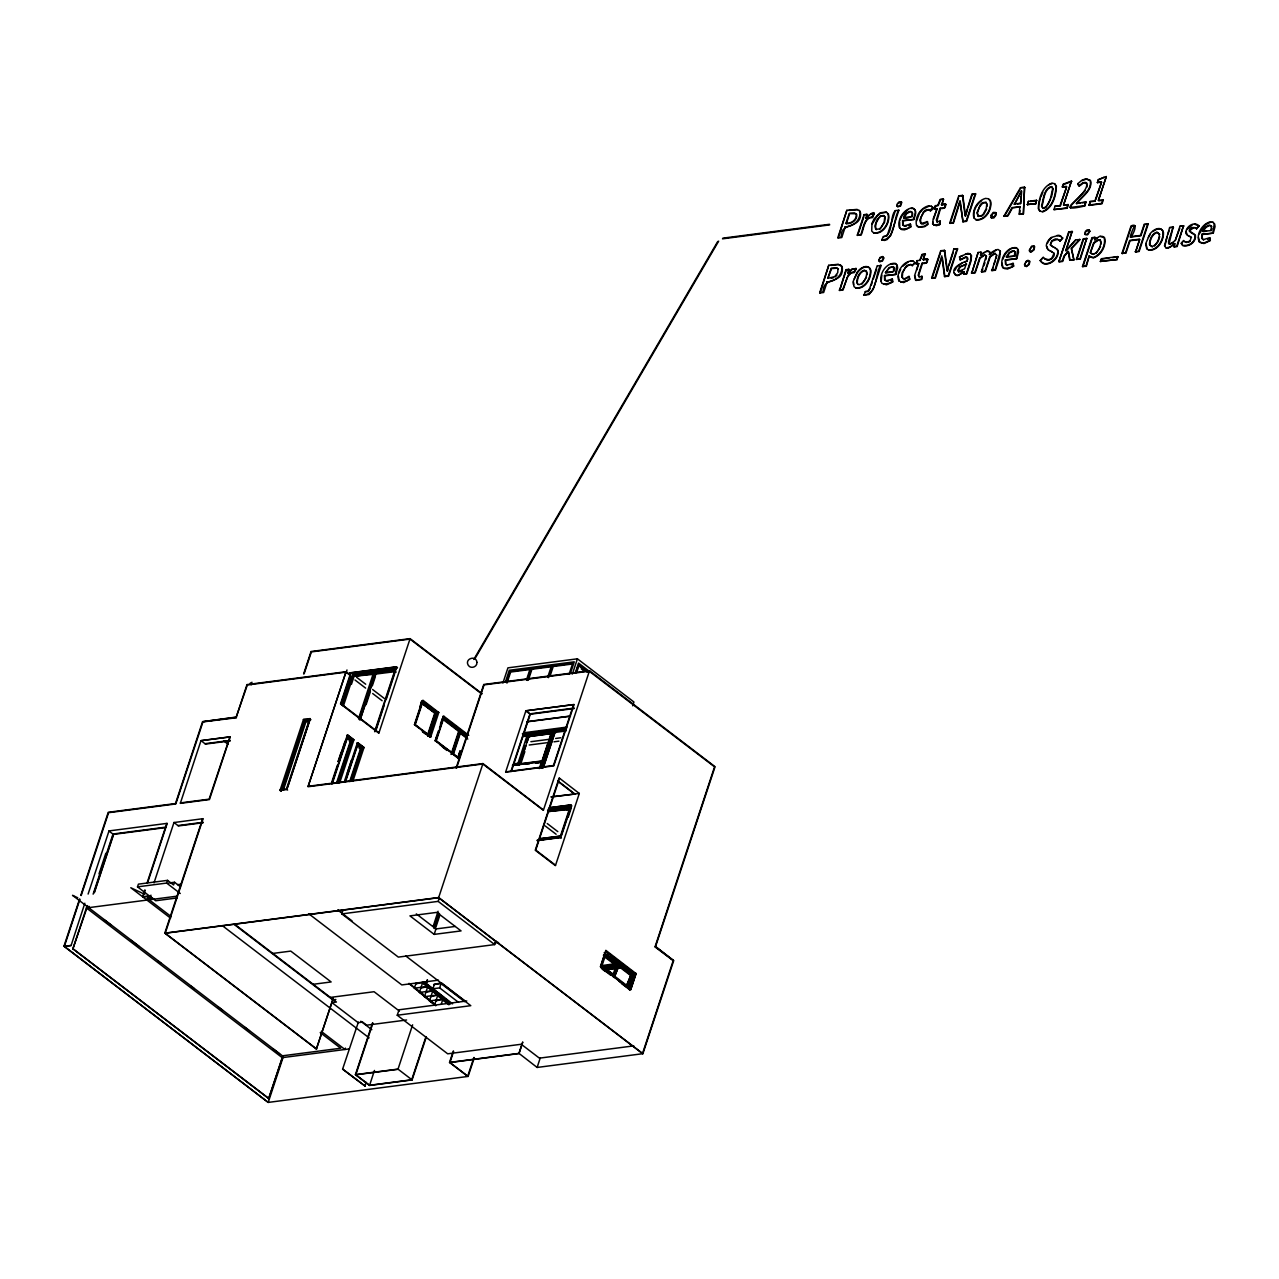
<?xml version="1.0" encoding="UTF-8"?>
<svg xmlns="http://www.w3.org/2000/svg" width="1279" height="1279" viewBox="0 0 1279 1279"><rect width="100%" height="100%" fill="white"/><g stroke="black" fill="none" stroke-linecap="round" stroke-linejoin="round"><path stroke-width="1.5" d="M898.354 276.088L899.265 281.22M867.114 274.665L866.315 270.86L864.588 270.493C859.568 272.155 857.202 278.119 857.25 283.043M1101.219 243.921L1099.924 239.892L1098.021 239.844L1093.641 242.77L1090.332 252.778L1093.785 254.473M1053.113 246.895L1050.347 244.801L1051.706 240.788L1055.479 238.901L1058.932 239.924M1057.605 239.285L1052.105 241.107L1050.347 244.801M1024.575 187.198L1023.376 213.929L1024.575 187.198L1020.466 187.741L1003.951 216.103L1007.964 215.943L1012.472 207.869L1020.306 206.862L1012.073 207.566L1007.564 215.623L1003.951 216.103M1164.897 246.08L1166.976 237.095M914.997 275.992L915.94 280.453L921.775 279.509L922.191 276.44L919.137 276.856L918.194 275.129L922.031 263.058C927.531 265.664 930.776 255.88 923.166 259.637L925.037 253.977L923.166 259.637M1023.376 213.929L1019.203 214.121L1019.891 206.543M1019.619 214.424L1019.955 210.635M1021.218 196.47L1020.562 203.585L1021.713 191.179M916.915 269.885L918.53 263.506L914.581 275.672L915.54 280.149L921.376 279.206L921.775 276.12M939.665 222.69C941.472 215.847 938.61 231.211 939.873 221.155L936.867 221.779M911.176 208.445A8.841 5.228 -52.6 0 1 915.684 213.353L913.941 219.444L902.622 220.548L902.718 224.928L906.156 226.431M902.622 220.548L903.118 225.248M967.979 259.301L967.516 257.655L966.029 257.271L960.273 260.005L959.506 256.967L967.611 253.37L969.882 253.722L971.544 255.704L970.841 261.587L966.764 273.914L963.886 274.282C965.421 267.887 958.595 277.911 955.365 274.889L954.166 272.907C950.505 264.865 975.222 258.15 964.686 262.163M885.819 280.932L892.166 279.046L892.902 281.924L886.507 284.817L881.791 283.267C878.065 275.145 886.075 262.163 895.38 263.394L897.25 265.313L897.618 267.966L895.86 274.409L884.54 275.513L884.588 279.845L888.202 281.38M884.54 275.513L885.004 280.149M1006.717 265.217L1013.064 263.33L1013.783 266.192L1007.388 269.086L1002.672 267.535C998.947 259.429 1006.957 246.447 1016.261 247.678L1018.132 249.597L1018.5 252.235L1016.741 258.694L1005.422 259.797L1005.486 264.113L1007.117 265.52M1005.422 259.797L1005.886 264.433M1212.812 222.114L1214.682 224.033L1215.05 226.671L1213.291 233.13L1201.972 234.233L1202.036 238.565L1203.667 239.956M1201.972 234.233L1202.436 238.869M963.886 274.282L963.854 271.692M879.265 259.605L879.312 261.38M1085.247 232.826L1085.279 234.585L1087.182 234.457L1089.324 231.931L1089.276 230.156M1015.19 254.873L1015.238 252.123L1014.007 250.876M1097.622 237.766L1094.904 239.797L1094.872 237.302L1091.994 237.67L1082.482 266.448L1086.367 266.304L1089.228 255.88L1085.967 265.984L1082.482 266.448M1094.904 239.797L1094.872 237.302M1211.932 228.222L1211.389 230.556L1202.915 231.291C1203.939 228.11 1208.735 222.626 1211.789 226.559M1025.055 263.938L1025.023 265.984M346.113 672.642L346.993 669.988M899.649 221.715L899.713 227.79M916.611 220.947L919.393 213.321L922.335 209.692M1051.482 197.062L1053.129 188.908L1051.898 186.878C1044.144 188.461 1043.792 200.195 1041.969 206.367L1043.184 208.445L1045.726 207.678L1050.698 198.773M980.977 252.107L980.801 255.24L980.977 252.107L978.115 252.491L971.736 273.258L975.222 272.811L980.034 258.294C986.301 254.377 985.294 253.61 979.634 257.99L974.822 272.507L971.337 272.955M996.037 258.278L996.677 255.192L995.03 253.354L989.754 256.663L984.942 271.18L981.425 271.644L986.173 256.184L985.917 259.589M967.148 261.028L967.116 257.351L965.613 256.967L959.874 259.701M1086.974 187.038L1086.351 182.657C1082.61 180.643 1079.38 189.692 1077.781 183.696L1081.81 180.307L1085.983 178.724L1090.172 180.339C1092.442 190.219 1081.107 196.358 1076.422 203.425L1080.595 203.009M1174.266 246.927L1174.506 243.57L1174.266 246.927L1177.128 246.559L1183.507 225.775L1179.989 226.223L1175.273 240.452L1170.509 243.985L1168.622 243.57L1168.558 241.235L1173.131 227.118L1169.038 243.873L1173.387 243.01M881.839 275.193L881.151 281.46M903.965 217.926L906.827 213.577L910.12 211.786A4.796 2.83 -52.6 0 1 912.582 214.536L912.039 216.87L912.167 214.232A4.796 2.83 -52.6 0 0 909.721 211.467C904.685 213.145 899.121 221.587 910.424 217.078M847.961 272.939L848.824 269.293L845.947 269.677L839.584 290.461L843.069 289.997L847.29 277.239L850.711 273.29L854.404 272.427L856.275 268.622L851.894 269.022L847.961 272.939L852.294 269.341L856.275 268.622M848.377 273.242L848.824 269.293M866.059 217.974L866.906 214.328L864.028 214.712L857.266 235.176L861.151 235.032C863.773 229.596 864.124 217.238 872.502 217.462C880.192 203.377 857.026 226.015 869.64 214.904M866.459 218.277L866.906 214.328M1159.733 236.615L1158.055 241.683L1154.585 246M1040.291 198.517L1038.74 204.704L1038.724 208.989L1040.131 211.371M948.283 268.062L947.451 271.148L944.733 250.556L940.689 250.732L931.624 278.119L935.397 277.991L941.36 259.253M919.137 276.856L918.594 275.433L922.447 263.362L926.811 262.787M967.595 208.941L965.549 216.183L962.815 195.591L958.77 195.767L949.721 223.154L953.479 223.026L960.257 201.203L962.991 221.795L966.636 221.315L975.685 193.928L971.928 194.056L965.149 215.879L962.416 195.287M893.525 266.911L889.161 267.535L885.468 272.587L893.541 271.532L893.621 266.975M1014.439 255.816L1014.823 251.819L1012.52 250.716L1009.227 252.523L1006.365 256.855L1014.839 256.12L1006.365 256.855M1210.989 230.252L1211.389 226.255L1209.47 225.456L1206.177 227.262L1202.915 231.291M957.843 270.301L959.666 266.767L966.652 264.066L960.081 267.087L958.243 270.604L958.786 271.819L958.243 270.604M949.146 264.929L953.207 252.459M1065.871 250.588L1072.106 231.467L1065.871 250.588L1075.767 239.781L1080.052 239.589L1071.578 248.638L1073.912 259.973L1069.692 260.165L1068.205 251.483L1064.048 255.848L1062.289 261.124L1058.868 261.571L1068.684 231.899L1072.106 231.467M474.333 1057.605L468.114 1076.422L268.222 1102.418L63.95 946.252L79.554 899.073M80.801 895.3L108.251 812.293L175.479 803.548L202.466 721.964L236.503 717.727M283.187 1057.046L268.222 1102.418L64.382 946.38L79.938 899.297M81.185 895.54L108.587 812.693L175.815 803.947L202.977 721.82M64.382 946.38L71.096 945.501L84.83 903.23M88.107 894.069L109.003 830.918L167.261 823.34L147.597 882.782M282.899 1056.262L268.686 1098.565L72.887 948.874L87.212 905.564M72.887 948.874L87.308 906.715M99.027 873.861L105.853 853.221M93.127 894.165L113.032 834.004L165.471 827.177M94.166 892.454L113.367 834.404L165.407 827.625M94.374 892.694L113.735 834.148M177.046 897.97L155.67 900.752L137.508 886.859L138.42 884.141L167.549 880.352L173.608 884.972L174.504 882.254L180.563 886.875M144.703 890.152L142.704 896.851L149.643 895.939L153.88 899.185M147.149 882.75L166.75 823.484M145.151 890.216L142.896 896.995L149.627 896.131M146.941 900.08L148.284 895.987M153.992 882.91L173.992 822.461L178.357 825.946L203.217 822.717M150.267 896.515L149.179 899.792L171.29 916.691M148.06 896.019L147.389 898.721L149.835 898.577L150.954 895.172M137.508 886.859L166.638 883.07L167.549 880.352M333.371 998.275L316.377 1049.036L164.799 933.142L202.594 818.816M229.868 737.12L209.101 799.167L180.419 802.908M316.6 1049.004L165.215 933.254L203.121 818.672L173.912 822.541M303.635 673.889L311.037 651.507L410.095 638.637L482.007 693.618M304.162 673.729L311.373 651.906L409.983 639.084L481.719 693.937M304.498 720.221L281.028 791.157L280.021 790.39L303.491 719.453L309.534 719.565M282.611 789.655L305.169 721.452L309.646 720.86L287.711 787.177M283.314 790.198L305.873 721.98L308.863 721.596M309.694 718.734L286.416 789.111L287.615 790.038M378.952 732.755L341.013 703.738L350.494 675.104L346.049 671.699L308.143 786.297L482.95 763.563L543.271 809.879M410.095 638.637L378.84 733.219L340.502 703.898L349.966 675.248L345.938 672.162L308.031 786.745L482.838 764.011L543.383 810.31L589.523 670.708L715.057 766.697L655.424 947.036M341.557 704.649L350.846 676.575L341.653 704.729M342.388 705.384L352.412 675.072L375.626 672.77L359.959 720.141M343.284 706.296L353.18 676.367L374.06 674.289M351.405 684.393L353.883 676.911M338.072 761.501L341.173 752.148M338.264 761.708L345.01 741.292M331.869 781.837L337.352 765.226M338.583 761.533L346.513 737.535L350.542 740.621L336.505 783.084M331.773 783.803L347.856 735.153L353.915 739.79L339.686 782.812M332.236 783.787L348.192 735.553L353.851 739.87L352.508 740.045L346.849 735.729L348.192 735.553M337.288 782.972L351.325 740.525L347.296 737.439M358.504 718.638L373.244 673.665L353.18 676.367M359.831 717.311L368.24 691.859M370.127 686.183L373.26 676.703M338.391 782.716L352.508 740.045M359.159 719.517L374.827 672.162M338.567 782.956L352.796 739.933L346.737 735.297L347.856 735.153M360.422 719.118L375.275 674.209M366.082 704.697L370.414 691.587M372.269 685.976L375.371 676.623M344.675 780.558L351.421 760.142M347.44 772.948L356.601 745.257L360.646 748.343L349.647 781.565M344.962 782.156L357.944 742.875L364.003 747.496L352.876 781.181M345.394 782.236L358.28 743.275L363.939 747.591M350.43 781.469L361.429 748.247L357.385 745.161M351.549 781.165L362.596 747.767L364.003 747.496M351.741 781.325L362.884 747.655L356.825 743.019M374.619 731.604L396.042 666.823L397.257 667.75M375.083 731.636L396.474 666.951L397.481 667.718L351.693 673.681M376.266 729.59L384.212 705.193M386.162 699.661L394.731 673.393M268.686 1098.565L282.387 1057.141M495.9 940.944L494.685 944.589L398.329 957.108L341.813 913.909L343.012 910.264M420.04 706.344L421.878 700.796M414.956 722.843L422.038 701.436L436.97 712.867L429.312 736.049M414.764 724.777L422.885 700.221L438.761 712.515L430.703 736.976L429.584 737.12L437.706 712.563L438.825 712.419L437.418 712.691L423.429 701.995M423.221 700.62L415.275 724.633L430.815 736.512L429.472 736.688L437.418 712.691M316.377 1049.036L333.148 998.307M436.97 712.867L434.732 713.154L427.458 735.185L428.353 735.073L422.166 730.341M427.746 736.256L435.468 712.851L423.877 703.994M438.377 730.933L435.372 740.029L459.353 758.335M440.424 724.234L442.262 718.702M435.372 740.685L437.13 735.329M439.496 728.199L442.438 719.278M468.769 735.313L443.877 716.272L435.755 740.829L459.097 758.671M345.41 1048.125L344.962 1049.483L321.285 1031.386M342.612 1069.1L365.043 1086.047L342.612 1069.1L358.376 1022.097M451.007 754.45L458.681 731.252L459.577 731.14L451.903 754.338M452.942 750.517L458.362 734.146M453.23 752.212L458.905 735.089M442.582 718.206L460.248 731.7L453.022 753.539L436.187 741.516M453.31 754.594L460.968 731.412L443.861 718.318M457.562 758.271L460.008 750.885L458.857 756.88M457.866 758.511L460.296 751.125M456.155 767.896L483.75 684.473L589.523 670.708M456.491 768.279L484.086 684.873L589.411 671.171M426.355 1036.853L412.11 1079.924L369.535 1085.455L355.402 1074.648L372.493 1022.976M425.971 1036.614L411.678 1079.796L369.551 1085.279L355.818 1074.776L372.908 1023.104M364.819 1086.063L366.274 1082.354M369.535 1085.455L374.459 1070.443M502.935 682.97L507.939 667.846L577.405 658.813L633.92 702.011L632.673 705.8M505.541 681.595L509.282 670.276L574.271 661.819L570.53 673.138M506.308 682.522L509.953 671.491L530.114 668.869L526.468 679.884M507.012 683.05L510.657 672.035L530.817 669.413M633.808 1045.87L539.402 1058.149L521.24 1044.256L447.698 1053.816L397.241 1015.238L399.048 1009.786L466.771 1000.977M165.215 933.254L438.617 897.698L482.95 763.563M341.813 913.909L438.169 901.375L439.384 897.73M433.213 926.332L438.073 911.256M433.693 927.723L438.585 912.95M431.71 1001.473L414.364 988.203L416.059 983.087M439.384 913.574L434.412 928.602L439.48 913.686M435.835 927.355L439.56 916.1M434.173 934.389L461.064 930.904L436.842 912.375L409.951 915.876L434.173 934.389L435.979 928.938L455.18 926.444M435.164 1004.495L419.4 992.44L422.502 983.039L427.234 986.653M415.787 983.903L423.445 982.128L448.673 1001.425L448.417 1002.24L437.37 993.799M426.019 983.695L427.266 979.906M412.621 1024.815L397.961 1069.308L355.818 1074.776M426.243 983.663L427.49 979.874M527.188 680.428L530.209 671.251M527.587 679.741L531.233 668.725L551.409 666.103L547.764 677.119M528.307 680.284L531.952 669.269L552.112 666.647M435.468 1005.134L424.42 996.693L427.538 987.276L449.009 1003.487M420.823 988.155L428.481 986.365L414.364 988.203M434.332 984.478L432.91 988.779L439.64 987.9L458.553 1002.368M435.771 1005.758L429.456 1000.929L432.574 991.513L444.58 1000.498M525.909 710.756L505.605 772.148L553.791 765.881L574.095 704.489L525.909 710.756L529.954 713.842L574.271 708.07M510.881 771.509L529.954 713.842M439.64 987.9L441.335 982.784L464.98 1000.881M511.376 771.397L530.289 714.242L574.207 708.534M434.492 1005.166L437.594 995.749L442.326 999.379M438.345 993.751L438.617 992.936M527.715 736.608L526.916 735.985L517.995 763.355L514.158 763.755M512.863 765.226L518.555 764.49L524.758 745.737M526.005 741.98L528.483 734.482L529.298 735.089L519.37 765.114L518.555 764.49M519.913 763.819L525.941 745.625M527.14 741.996L528.946 736.544L551.345 733.618M548.467 677.662L552.528 665.959L572.704 663.337L569.059 674.353M441.207 1004.303L442.63 1000.002L448.945 1004.814M443.381 997.988L443.653 997.172L424.724 982.704M524.838 751.636L520.633 764.362L519.818 763.739L542.328 760.909L548.243 742.635M550.194 675.68L553.231 666.503L571.569 664.121M435.915 1000.865L443.573 999.091L449.888 1003.919M539.226 768.599L541.656 761.261L542.872 762.188L537.052 762.955M549.554 739.086L551.249 733.538L528.835 736.464L529.65 737.072M540.745 767.944L553.391 729.749L555.406 731.3M572.416 673.937L577.405 658.813M541.848 767.88L554.047 730.98L565.462 729.494M542.056 768.039L554.255 731.124L565.462 729.669M554.926 732.339L543.143 767.992L555.022 732.419L566.021 730.996M575.406 672.498L578.524 663.082L714.545 766.84L654.992 946.924L673.585 960.929L642.905 1053.688L537.132 1067.453L518.986 1053.384L449.521 1062.417L453.278 1051.05M576.477 670.82L578.3 665.32L587.109 672.051M576.653 672.562L579.083 665.208L587.892 671.955M468.114 1076.422L449.952 1062.545L453.645 1051.37M505.924 771.845L553.455 765.481L573.584 704.633L525.845 710.852L530.289 714.242M559.483 778.319L535.757 850.087L555.534 865.212M473.917 1057.477L467.682 1076.31L449.521 1062.417M537.196 840.175L560.09 837.201L570.738 805.003L549.203 807.8M561.577 835.427L570.882 807.289L547.556 810.151M568.18 817.297L571.313 807.832M579.339 793.364L555.422 865.659L535.246 850.231L559.147 777.936L579.275 793.444L551.265 797.009M518.986 1053.384L522.679 1042.225M522.727 1042.209L518.97 1053.56L449.952 1062.545M537.132 1067.453L540.282 1057.797M837.793 237.718L846.842 210.316L856.978 209.404L859.648 210.747L860.575 213.065C861.438 229.836 839.616 221.235 841.342 237.255L837.793 237.718L841.742 237.558L845.179 227.166M819.695 292.683L828.76 265.281L838.145 264.289L842.174 266.64C844.652 285.393 821.885 275.609 823.244 292.22L819.695 292.683L823.644 292.523L827.081 282.147M820.111 292.987L828.76 265.281M838.8 236.199L846.842 210.316M845.915 223.409L849.256 213.321L854.468 212.874L856.69 214.328C857.538 220.132 851.127 224.64 845.915 223.409C851.238 223.761 857.042 219.78 856.29 214.025M837.074 268.19L831.558 268.59L827.833 278.374L831.158 268.286L836.674 267.887L838.4 268.926M600.746 966.253L605.255 952.615M846.314 223.713L849.656 213.625L856.306 213.769M600.922 966.556L606.15 950.729M605.591 954.774L604.695 954.901L618.205 964.43L614.591 975.333L601.977 965.693L605.591 954.774L631.49 974.486L627.318 986.445M612.913 975.237L616.862 963.295M857.665 235.48L863.821 216.87M839.584 290.461L846.346 269.981L849.224 269.613M613.249 976.82L617.757 963.183L632.386 974.374L627.877 988.012M857.266 235.176L860.751 234.728C863.149 229.644 864.108 215.735 872.502 217.462M839.168 290.141L842.653 289.693L848.473 274.745L852.262 272.027L854.404 272.427M630.931 974.966L626.422 985.997L630.931 974.966L618.317 965.309M628.996 987.868L633.521 974.214L604.136 952.759M629.444 989.578L634.688 973.751L636.031 973.575L630.787 989.402L629.444 989.578L621.594 983.567M629.556 989.994L634.976 973.623L636.095 973.479L630.675 989.85L600.411 966.7L605.814 950.329L636.031 973.575M895.348 210.635C889.401 216.343 893.653 235.64 883.373 236.631L881.679 239.908L884.492 240.436L887.034 239.589L890.744 235.464L898.849 210.172L895.348 210.635L887.098 235.88L883.373 236.631M877.25 265.6L869.752 288.255L867.977 291.196L865.291 291.596L863.996 295.193L869.065 294.506L873.125 289.47L881.167 265.456L877.65 265.904M871.239 285.329L872.31 282.083M873.381 278.854L876.579 269.15M898.849 210.172C893.126 218.277 895.684 240.052 881.679 239.908M880.767 265.137C875.044 273.258 877.506 294.857 863.597 294.873M673.25 960.529L642.49 1053.576L438.617 897.698M918.93 263.826L916.084 263.826L917.139 260.628L920.209 260.372M933.59 219.205L937.011 208.861L934.166 208.861L935.221 205.663L938.306 205.407L940.577 199.7L943.534 199.316L941.664 204.976L943.534 199.316M934.565 209.164L935.636 205.967L938.306 205.407M916.483 264.145L917.139 260.628M937.011 208.861L933.19 218.885L932.599 223.953L936.324 225.728L939.873 224.544M941.264 204.656C948.858 200.915 945.629 210.699 940.129 208.093L936.292 220.068L937.267 222.098M944.909 207.822L940.529 208.397L936.74 221.491M926.412 262.483L927.547 259.061M944.494 207.518L945.629 204.096M932.023 278.422L940.481 252.858M950.121 223.457L958.579 197.893M949.721 223.154L953.079 222.722L959.858 200.883L962.991 221.795M931.624 278.119L934.997 277.687L941.776 255.864L944.494 276.44L948.538 276.28L957.603 248.893L953.83 249.021L947.052 270.844L944.318 250.252M968.107 207.118L972.328 194.36L975.685 193.928M944.494 276.44L948.139 275.976L957.204 248.574M962.591 221.475L966.221 221.011L975.285 193.609M958.387 271.5L964.59 268.782L966.253 263.746M963.487 273.978L966.364 273.61L970.425 261.284L971.145 255.384M971.736 273.258L978.115 252.491M981.425 271.644L982.864 268.846M983.887 265.744L984.91 262.659M981.84 271.947L985.342 271.5L990.154 256.983L995.03 253.354M996.085 250.156C981.489 260.948 993.911 248.797 998.323 249.565L1000.37 251.212L999.73 257.303L995.462 270.173L991.96 270.636L996.677 255.192M991.96 270.636L992.984 267.535M994.007 264.433L995.03 261.332M991.545 270.333L995.062 269.869L1000.37 251.212M1027.357 204.512L1028.412 201.347L1036.47 200.291L1035.83 203.761L1027.357 204.512L1035.83 203.761M1027.756 204.816L1028.412 201.347M1035.43 203.457L1036.47 200.291M1063.552 204.96L1071.434 181.106L1063.552 204.96L1068.349 204.704L1067.182 208.237L1053.944 209.596L1055.111 206.063L1060.435 205.727L1066.158 188.413M1065.391 186.846L1062.289 186.894L1063.201 184.176L1071.434 181.106M1062.705 187.198L1063.6 184.48L1071.834 181.41M1060.035 205.423L1066.734 186.67M1053.944 209.596L1066.782 207.933L1067.949 204.4M1076.422 203.425L1085.807 201.97L1085.008 205.919C1049.467 214.137 1088.621 196.518 1086.814 183.217L1083.057 182.609L1078.98 185.823M1070.491 207.806L1071.306 205.311L1085.168 190.667M1058.868 261.571L1069.084 232.218L1072.505 231.771M1059.268 261.875L1062.705 261.428L1064.448 256.152L1068.205 251.483M1070.075 207.502L1084.608 205.615L1085.807 201.97M1098.405 200.435L1106.287 176.582L1098.405 200.435L1103.201 200.163L1102.034 203.713L1089.196 205.375L1089.964 201.538L1095.288 201.203L1089.964 201.538M1089.196 205.375L1090.363 201.842M1095.863 199.46L1101.587 182.146L1097.558 182.673L1098.053 179.636L1106.287 176.582M1097.558 182.673L1098.453 179.955L1104.033 177.221M1094.888 200.883L1101.587 182.146M1076.454 259.285L1083.217 238.821L1086.702 238.358L1080.339 259.141L1076.454 259.285L1080.339 259.141M1076.854 259.589L1083.617 239.125L1087.102 238.661M1079.94 258.838L1086.702 238.358M1088.797 205.072L1101.635 203.393L1102.802 199.86M1082.881 266.751L1092.394 237.974L1095.272 237.606M1100.324 240.196L1098.421 240.148L1094.057 243.074L1090.332 252.778M1100.42 261.364L1101.299 258.726L1117.686 256.599L1117.222 259.541L1100.42 261.364L1117.222 259.541M1100.835 261.683L1101.699 259.029L1108.989 258.086M1116.807 259.237L1117.686 256.599M1139.669 239.493L1135.56 251.963L1139.669 239.493L1130.044 240.74L1125.92 253.21L1121.971 253.37L1131.036 225.967C1143.57 220.004 1121.571 254.505 1134.585 225.504M1122.37 253.674L1131.435 226.271L1134.985 225.823M1121.971 253.37L1125.52 252.906L1129.645 240.436L1139.269 239.189M1130.892 236.679L1140.516 235.416L1144.209 224.257L1148.158 224.097L1139.093 251.499L1135.56 251.963M1131.291 236.983L1140.916 235.736L1144.609 224.56L1148.158 224.097M1135.144 251.643L1138.694 251.196L1147.759 223.793M1173.131 227.118L1169.614 227.582L1164.482 245.776L1165.968 247.87L1168.223 248.174L1174.905 243.889M1167.999 234.025L1169.006 230.955M1179.798 228.317L1175.273 240.452M1173.85 246.623L1176.728 246.239L1183.507 225.775M1193.323 233.529L1189.342 230.907L1190.046 228.909L1191.804 227.486L1195.449 227.854M1194.01 227.454L1189.342 230.907M895.444 274.106L896.851 265.009M1016.325 258.374L1017.732 249.277M1212.892 232.81L1214.283 223.713M913.542 219.141L915.268 213.049A8.841 5.228 -52.6 0 0 910.776 208.125C903.006 210.364 897.378 219.62 899.313 227.486L901.631 229.549L904.589 229.852L910.984 226.943L910.264 224.081L903.901 225.967M937.891 205.104L940.161 199.396L943.135 199.012M919.809 260.069L922.079 254.361L925.037 253.977M920.784 258.95L922.479 254.665L925.452 254.281M1100.532 246.463L1095.991 253.53M866.491 277.191L861.982 284.05M1040.93 196.95L1042.865 192.25M854.26 278.79L857.665 272.331A10.728 6.331 -52.6 0 1 870.839 270.62C871.287 278.63 865.132 289.086 856.227 288.239L854.052 286.672L853.109 281.652L857.266 272.027A10.728 6.331 -52.6 0 1 870.439 270.317C870.887 278.326 864.716 288.766 855.811 287.935M1002.72 259.477C1004.798 253.802 1009.786 246.591 1016.661 247.982M1199.27 233.913L1205.314 224.736L1210.797 222.082M986.669 208.957L983.775 214.312L981.936 215.943L978.371 216.407L977.396 212.969L979.362 207.054L982.8 203.009L986.381 202.546M899.121 272.955L900.64 269.421M872.358 223.825L877.394 215.543L880.607 213.113L886.587 212.33M899.936 220.228L902.063 215.655L908.058 209.564M885.468 272.587L889.56 267.855L892.87 266.735M1006.765 257.175L1009.627 252.826L1013.751 251.004M872.086 217.142L873.957 213.337M854.004 272.123L855.875 268.318M954.981 270.237L956.644 267.103L961.904 263.234M1021.313 190.875L1014.423 204.384L1020.85 192.745M1004.351 216.407L1019.907 189.708M473.79 659.436L717.759 241.459M474.701 659.101L718.67 241.139M865.291 291.596L868.377 291.5L870.152 288.574M1186.225 242.179L1190.173 241.028L1191.101 237.175M1148.302 237.35L1150.285 234.281M1044.623 258.982L1049.036 259.653L1051.77 258.262L1054.072 253.29L1054.088 255.72L1052.169 258.566L1049.451 259.973L1046.989 260.117L1043.232 257.367L1040.163 260.628L1043.248 263.426A16.035 9.465 -52.6 0 0 1050.011 263.186C1054.807 261.076 1058.9 256.008 1058.133 250.556L1054.663 247.502M1187.088 229.533L1192.428 224.72M1025.614 262.755L1027.405 260.948L1029.803 261.236L1029.243 264.481L1026.429 266.608L1024.447 264.801L1026.03 261.396L1028.028 260.276L1029.579 261.827L1028.028 265.201L1025.166 266.208M992.792 213.433L991.369 217.766M897.874 203.585L901.263 201.89M879.792 258.55L882.334 256.791L883.933 258.006L882.51 260.932L879.872 261.795L878.689 260.308L880.112 257.367L882.75 256.535L883.533 257.687L882.11 260.628L879.472 261.476M1085.759 231.755L1089.116 230.06M1181.013 243.442C1187.36 236.103 1176.328 247.854 1186.816 245.76C1191.628 245.104 1196.217 240.468 1195.433 235.432L1190.189 232.075M1076.838 203.745C1081.522 196.662 1092.842 190.523 1090.571 180.643L1086.383 179.028L1082.21 180.611M930.169 210.523C936.116 202.098 931.512 214.169 929.13 209.532L925.548 210.092L923.534 211.77L919.809 220.1L921.44 223.809L923.198 224.081L927.483 221.747L921.04 223.505M915.14 262.787L912.071 265.488L915.14 262.787L913.078 261.044C903.598 259.925 895.508 272.443 898.865 280.916L903.614 282.595L909.897 279.35L909.001 276.392L904.717 278.742L902.894 278.438M1199.078 225.919L1196.552 228.781L1199.078 225.919L1194.586 224.193M1066.27 250.892L1075.767 239.781M1062.721 238.038L1059.939 241.028L1062.721 238.038L1059.012 235.224L1051.306 237.43A8.154 4.812 -52.6 0 0 1046.286 245.984L1048.556 250.108M1073.912 259.973L1071.178 248.318L1079.636 239.285M902.702 266.336L908.17 261.923M835.203 276.872L836.978 275.113M1174.506 243.57L1170.125 247.119L1165.968 247.87M980.401 254.921L987.548 250.812L990.282 252.587L990.522 254.329M879.856 229.229L884.588 222.226L885.164 217.11L883.885 215.512L880.32 215.975L876.866 220.02L874.916 225.935L876.291 229.692M964.27 271.995L957.987 275.513L955.765 275.193L954.166 272.907M909.001 276.392L909.497 279.046L907.419 280.629L900.688 282.131M981.617 200.643C976.357 204.432 972.44 211.595 974.23 218.117M1094.504 239.477L1099.956 236.183L1104.512 237.606C1106.607 245.488 1101.235 255.272 1093.497 257.894L1089.228 255.88M982.544 253.626L984.366 252.283M923.454 208.877L929.082 206.111M909.401 276.712L905.116 279.046L903.31 278.742L901.903 277.095L902.239 272.523L906.715 265.568L910.808 264.385L912.487 265.792M927.083 221.427L927.579 224.081L924.381 226.303L918.37 227.007L916.499 225.264C914.645 217.142 920.576 207.742 928.682 205.807L931.672 206.431M927.483 221.747L927.994 224.385L924.797 226.607L918.77 227.31L916.915 225.568M892.166 279.046L892.502 281.604L890.36 282.995L883.597 284.37M1013.064 263.33L1013.384 265.888L1011.241 267.279L1004.479 268.638M1203.267 239.653L1209.614 237.766L1209.934 240.324L1203.539 243.218L1199.238 241.971C1195.689 234.169 1202.42 223.745 1210.398 221.779L1213.211 222.418M1209.614 237.766L1210.334 240.628L1203.939 243.522L1199.638 242.291L1198.471 237.462M962.607 255.544L959.506 256.967M910.264 224.081L910.584 226.639L907.466 228.525L901.215 229.229M890.36 280.709L892.582 279.366M1011.241 264.993L1013.464 263.634M1207.792 239.429L1210.014 238.07M908.394 225.759L910.664 224.385M1188.511 242.402L1190.173 241.028M960.177 271.995L962.591 271.004M1042.433 211.563C1052.217 207.933 1055.767 195.495 1055.958 185.983L1054.535 183.648L1051.834 183.153C1042.001 186.702 1038.564 199.188 1038.324 208.669L1039.731 211.051L1042.833 211.866C1052.617 208.237 1056.166 195.815 1056.358 186.286L1054.935 183.952M1048.94 184.736L1052.233 183.473M993.751 212.698L995.606 212.458M939.473 224.241L933.686 225.216M871.191 213.913L874.372 213.657M890.664 264.161L895.78 263.714M965.293 254.297L970.281 254.041M831.286 278.278L833.269 277.831M986.189 251.387L989.402 251.483M560.826 737.759L555.662 738.463M848.952 210.411L857.394 209.708M962.815 195.591L958.77 195.767M1024.975 187.517L1020.466 187.741M1062.289 186.894L1066.334 186.366M1097.158 182.353L1101.187 181.826M867.306 214.648L864.028 214.712M941.664 204.976L946.044 204.4M934.166 208.861L936.612 208.541M722.859 238.15L829.511 224.289M722.491 238.837L829.655 224.896M903.566 217.622L911.639 216.567M1030.426 201.442L1036.885 200.595M1014.023 204.064L1020.162 203.265M1017.492 203.985L1020.562 203.585M844.764 226.863C852.693 227.038 859.952 220.851 860.175 212.762L859.248 210.443M903.022 220.867L913.941 219.444M1082.466 202.753L1086.207 202.274M1060.435 205.727L1055.111 206.063M1063.952 205.279L1068.349 204.704M1098.805 200.739L1103.201 200.163M1019.203 214.121L1022.976 213.625M830.87 265.377L838.56 264.593M944.733 250.556L940.689 250.732M957.603 248.893L953.83 249.021M923.582 259.941L927.946 259.365M1173.53 227.422L1169.614 227.582M1183.906 226.079L1179.989 226.223M916.084 263.826L918.53 263.506M827.833 278.374L834.787 276.568L837.729 272.635L837.985 268.622M885.883 272.891L892.342 272.043M1203.315 231.611L1206.545 231.179M826.682 281.828C834.915 282.131 843.149 274.857 841.774 266.336L840.303 264.801M884.94 275.832L895.86 274.409M1005.822 260.101L1016.741 258.694M1202.372 234.537L1213.291 233.13M1069.692 260.165L1073.513 259.669M1112.634 257.607L1118.086 256.903M346.049 671.699L246.991 684.585L236.071 717.599L247.327 684.984L345.938 672.162M349.503 672.882L396.042 666.823M349.711 673.042L396.474 666.951M353.18 674.784L395.914 669.237M353.212 675.696L354.347 675.536M363.508 674.353L367.169 673.873M395.803 670.148L374.507 672.914L375.323 673.537M376.442 673.393L381.941 672.674M385.603 672.194L391.102 671.491M378.504 673.298L382.389 672.802M395.451 671.587L375.179 674.145L375.978 674.752M236.263 717.055L202.546 721.692L236.167 717.327M310.909 719.661L304.626 720.477L303.411 719.549L310.205 718.574L286.752 789.511L280.021 790.39M229.676 736.976L200.979 740.701L180.307 803.356L209.436 799.567L230.188 736.816L201.059 740.605L205.423 744.09L230.284 740.861M205.088 743.691L230.332 740.413M443.877 716.272L442.758 716.416L467.65 735.457M349.087 740.813L351.325 740.525M358.28 743.275L356.937 743.451L362.596 747.767M527.124 721.644L570.178 716.048M527.188 721.82L570.466 716.192M460.072 731.524L460.968 731.412M459.353 731.828L460.248 731.7M359.191 748.535L361.429 748.247M434.924 740.861L436.267 740.685L444.213 716.672L442.87 716.848L467.49 735.681M523.415 732.835L566.853 727.096M522.36 733.794L566.789 728.007M522.663 734.018L565.734 728.406M522.903 735.025L551.809 731.268L541.88 761.277L512.575 765.05M522.791 735.217L528.483 734.482M528.179 735.249L552.816 732.036M562.536 730.773L566.261 730.293M523.175 736.48L527.012 736.064M528.978 735.857L532.767 735.361M536.556 734.865L542.248 734.13L538.411 734.817M547.94 733.395L551.729 732.899M528.771 736.064L532.64 735.569M548.052 733.554L551.904 733.059M530.881 741.692L548.227 739.438M529.218 745.017L546.549 742.763M553.983 741.804L558.939 741.149M287.088 789.063L280.133 789.942L281.348 790.854M512.463 765.513L541.545 761.724L542.552 762.492M525.829 764.266L529.618 763.771M535.309 763.035L539.098 762.54M178.021 825.547L203.265 822.269M551.105 796.849L574.559 794.067L557.82 781.261M549.618 807.673L571.249 804.859L560.426 837.601L537.148 840.623M548.707 808.696L570.322 805.882M548.451 808.983L571.937 805.93M548.771 811.478L570.114 809.415L566.389 809.911M548.867 811.557L569.411 808.888M168.684 883.006L174.504 882.254M177.573 884.652L181.458 884.157M538.203 840.271L560.953 837.297M86.876 906.587L89.322 906.459M176.854 896.195L86.428 907.946L282.211 1057.653L348.927 1048.972M63.95 946.252L71.096 945.501M164.799 933.142L438.649 897.522L642.905 1053.688M272.843 953.431L290.765 951.096L331.133 981.952L313.211 984.286M494.637 942.975L498.57 942.463M655.519 946.764L673.681 960.657L655.599 946.492M603.4 955.237L607.333 954.726M604.407 957.012L608.324 956.5M438.473 980.146L401.814 984.926L308.687 913.718M330.366 997.412L374.076 991.721L399.336 1011.049M441.335 982.784L433.661 984.574L441.063 983.615L464.709 1001.697M332.844 999.89L335.833 999.507M601.881 965.581L615.295 963.695M615.183 964.622L601.45 966.396L614.927 964.782L604.839 957.076M603.048 967.244L616.782 965.453M604.743 967.803L616.51 966.269M419.4 992.44L433.517 990.601L425.843 992.392M604.743 968.699L620.475 966.652M604.983 969.418L620.587 967.388M604.887 969.69L620.795 967.532M605.031 969.85L622.665 967.548M424.42 996.693L438.537 994.854L430.879 996.629M614.591 975.333L601.082 965.805M633.521 974.214L631.266 974.518L620.283 966.109M429.456 1000.929L443.573 999.091M614.256 977.588L619.66 963.838L614.703 976.229L627.318 985.869M397.241 1015.238L470.784 1005.678L405.763 955.957M406.594 1020.002L366.705 1025.182L362.66 1022.097L358.184 1022.688L331.948 1002.624L336.425 1002.033L234.904 924.429M355.402 1074.648L397.977 1069.116L412.11 1079.924M911.208 264.705L909.257 264.753L905.164 267.855L902.638 272.827L902.303 277.399M1100.356 236.487L1102.818 236.439M252.043 682.283L250.268 683.146L251.196 684.809M1184.258 245.392C1189.87 246.207 1195.881 240.852 1195.034 235.128L1194.154 233.961M1057.046 235.448L1061.362 236.439M1148.43 249.869C1157.335 250.716 1163.49 240.26 1163.059 232.266A10.728 6.331 -52.6 0 0 1149.949 233.961L1145.728 243.586L1146.655 248.606L1148.83 250.188C1157.735 251.02 1163.906 240.58 1163.458 232.57A10.728 6.331 -52.6 0 0 1152.939 231.563M911 261.076L913.478 261.348M991.513 217.974L995.11 216.007L995.733 212.698M975.669 219.556C985.07 220.899 992.216 208.877 990.106 200.515L988.267 198.741L985.517 198.405C977.588 200.483 971.864 209.852 973.831 217.798L976.069 219.86C985.469 221.219 992.616 209.18 990.506 200.835L988.683 199.044M873.573 232.826C882.974 234.185 890.136 222.162 888.026 213.801M1090.859 257.319L1093.097 257.575C1100.835 254.969 1106.207 245.184 1104.113 237.302M1034.119 246.064L1031.274 247.071L1029.691 250.46A3.245 1.918 -52.6 0 0 1031.274 251.995L1034.071 249.837L1034.647 246.607L1031.849 246.016L1029.291 250.14A3.245 1.918 -52.6 0 0 1030.858 251.675L1033.672 249.533L1034.247 246.303M1091.595 253.881L1093.385 254.169C1098.501 252.411 1100.755 246.335 1100.915 241.315L1099.924 239.892M875.891 229.373L879.456 228.909L881.295 227.278L884.173 221.922L884.764 216.806M884.301 215.815L880.719 216.279L878.881 217.926L875.987 223.345L875.428 228.397M1152.411 246.879L1149.869 244.992C1149.805 240.052 1152.187 234.089 1157.191 232.442L1159.765 234.345M857.681 284.274L859.408 284.625C864.444 283.011 866.81 277.031 866.746 272.091L864.172 270.189C859.168 271.851 856.786 277.799 856.85 282.739L858.097 284.577M1184.738 241.571L1186.624 242.498M1188.223 235.72L1190.173 236.679M1055.063 247.822L1051.338 245.92M144.783 894.341L130.794 887.738L170.571 918.146M77.779 897.794L72.519 895.316L282.435 1055.814L340.71 1048.236L320.23 1032.585M1050.011 250.764L1054.072 253.29M1052.409 252.027L1048.14 249.805M1188.623 236.023L1185.921 233.609C1184.866 227.454 1193.691 220.707 1198.679 225.616M1189.774 236.359L1191.5 237.478M1041.298 262.115L1042.833 263.122A16.035 9.465 -52.6 0 0 1049.611 262.866C1054.408 260.756 1058.484 255.704 1057.717 250.252L1056.534 248.558M384.196 698.35L372.573 689.493M545.238 825.962L556.109 834.26M893.126 266.608L894.501 268.59L893.541 271.532M1077.781 183.696L1079.38 186.142M1043.232 257.367L1040.163 260.628M581.242 668.869L584.183 671.123M554.047 730.98L556.077 732.515M542.232 760.829L543.031 761.453M557.836 780.925L575.23 794.243M517.883 763.275L518.698 763.883M395.339 671.523L396.154 672.13M423.205 701.484L437.706 712.563M443.03 717.487L466.723 735.601M421.367 701.531L436.299 712.947L428.641 736.144L422.662 731.572M444.516 719.629L467.347 737.088M463.845 734.562L466.963 736.944M421.654 702.603L435.579 713.25L420.759 702.715M422.789 704.01L434.732 713.154M442.374 718.99L467.219 737.839M460.424 733.443L467.794 739.07M356.537 677.231L365.698 684.233M557.804 831.622L547.236 823.532M414.428 724.426L419.064 727.975M414.38 724.633L430.703 736.976M454.109 755.154L457.051 757.408M354.986 679.98L365.602 688.102M372.685 693.522L382.117 700.732M439.544 744.394L447.234 750.277M422.342 731.572L425.236 733.794M442.406 746.92L447.074 750.501M560.09 837.201L561.289 838.129M606.214 951.64L634.976 973.623M606.374 952.104L634.688 973.751M610.019 956.564L613.057 958.866M609.987 957.236L615.838 961.712M609.3 957.715L617.149 963.711M608.037 958.323L610.914 960.529M619.004 966.636L630.035 975.078M600.522 966.284L630.787 989.402M619.1 981.297L626.422 986.892M601.146 967.931L610.579 975.142M602.313 969.162L605.335 971.48M438.169 901.375L494.685 944.589M223.569 740.733L228.19 744.41M416.299 913.893L435.979 928.938M337.896 909.753L342.436 913.238M338.407 910.472L352.029 920.896M424.42 982.08L452.622 1003.855M424.148 982.896L450.56 1003.248M424.452 983.519L450.863 1003.871M423.173 982.943L434.221 991.385M428.209 987.18L449.584 1003.296M439.848 996.293L443.014 998.707M443.301 999.906L448.034 1003.519M409.024 983.343L423.221 994.183M409.328 983.967L421.942 993.607M234.441 924.653L333.915 1000.722M360.758 1021.234L371.821 1029.691M108.923 830.998L113.367 834.404M166.638 883.07L180.275 893.493M222.258 925.596L369.103 1037.877M104.254 919.873L110.57 924.701M131.097 940.385L138.979 946.428M157.941 960.913L161.09 963.327M191.099 986.269L194.248 988.683M217.926 1006.781L222.674 1010.41M244.769 1027.309L249.517 1030.938M273.194 1049.036L279.509 1053.864M73.127 948.842L268.91 1098.549M1195.034 227.55L1196.552 228.781M931.256 206.127L933.238 207.806M1181.428 243.745L1182.803 244.976M1183.587 240.468L1185.137 241.891M930.568 210.827L928.074 209.628L923.934 212.074L920.848 217.51L920.432 222.546M1058.516 239.605L1059.939 241.028M984.91 254.681L986.573 256.503M1187.264 235.208L1186.209 231.963M1003.088 267.855L1001.921 263.026M1147.071 248.925L1146.128 243.905M901.407 202.002L900.192 205.663L897.522 206.511A2.814 1.663 -52.6 0 1 896.963 204.336L899.073 201.81L901.807 202.306L900.608 205.967L897.922 206.814A2.814 1.663 -52.6 0 1 897.187 205.647M1046.686 246.303L1047.165 248.622M1068.604 251.803L1069.804 258.742M989.882 252.283L990.122 254.025M944.909 276.76L942.383 257.974M932.887 222.114L932.999 224.257M987.34 206.015L985.981 202.226L982.4 202.69L980.561 204.352L976.996 212.666L977.971 216.103L981.537 215.639L983.375 214.009L986.253 208.637L986.844 203.537M853.509 281.956L853.541 284.785M1047.437 243.202A8.154 4.812 -52.6 0 1 1051.722 237.75M1159.35 234.025C1159.429 238.965 1157.047 244.944 1152.011 246.575L1149.469 244.689C1149.405 239.749 1151.771 233.785 1156.792 232.138L1159.35 234.025M476.907 662.33C477.435 667.062 470.592 669.301 468.226 665.208C464.293 658.701 476.3 654.768 476.907 662.33M1089.9 231.211L1087.582 234.76L1084.88 234.281L1085.343 231.451L1086.974 229.98L1088.717 229.756L1089.9 231.211M990.985 215.4L990.969 217.462L993.751 218.038L996.101 215.096L996.133 213.001L993.351 212.394L990.985 215.4M871.942 223.505L871.734 231.083L873.989 233.146C883.389 234.489 890.536 222.466 888.425 214.105L886.187 212.026L880.208 212.794L874.117 218.853L871.942 223.505M1052.729 188.589C1050.906 194.792 1050.507 206.527 1042.785 208.141L1041.554 206.063C1043.392 199.892 1043.744 188.141 1051.482 186.574L1052.729 188.589M606.326 955.829L605.958 956.932L616.046 964.638L616.414 963.551L606.326 955.829M560.298 836.082L539.754 838.752L560.394 836.162"/></g></svg>
